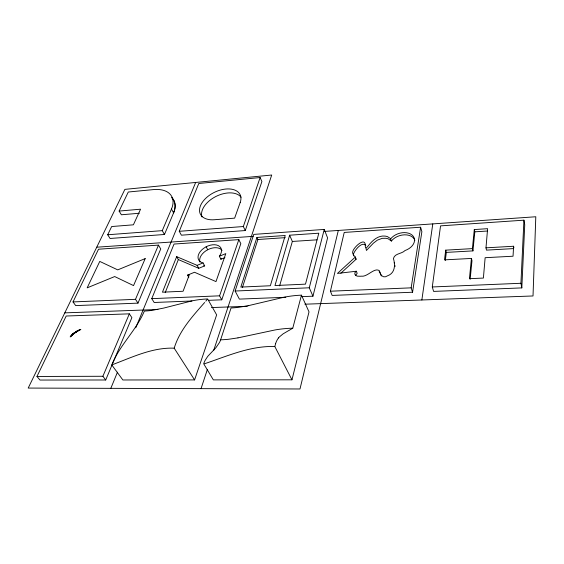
<?xml version="1.0" encoding="UTF-8"?>
<svg xmlns="http://www.w3.org/2000/svg" width="564" height="564" viewBox="0 0 564 564"><rect width="100%" height="100%" fill="white"/><g stroke="black" fill="none" stroke-linecap="round" stroke-linejoin="round"><path stroke-width="0.85" d="M521.813 287.901L520.932 283.276L523.935 220.172L440.547 225.868L432.292 286.963L433.596 291.405L521.813 287.901L524.739 224.839L523.935 220.172M472.406 248.618L474.296 229.555L487.613 228.681L485.978 247.836L513.607 246.249L513.036 256.218L485.139 257.706L483.397 278.066L469.424 278.686L471.433 258.439L444.502 259.87L445.729 250.148L472.406 248.618L472.942 250.895L446.328 252.397L445.729 250.148M470.15 279.272L471.976 260.709L471.433 258.439M472.942 250.895L474.817 231.832L474.296 229.555M445.313 260.498L446.328 252.397M421.858 299.977L432.785 223.901M412.559 292.237L421.879 231.649L420.61 227.229L344.223 232.438L330.412 291.207L332.168 295.43L412.559 292.237L411.156 287.844L420.61 227.229M338.315 230.45L299.992 388.977L28.2 388.067L124.884 189.37L271.707 175.023L213.714 350.307M220.587 339.888A22.088 9.863 88.9 0 1 219.474 342.531L215.878 347.755L208.038 356.032A53.658 23.335 -88.6 0 0 207.58 356.603L205.148 360.333A23.068 10.258 -89.3 0 0 203.682 363.759L213.347 379.889L291.962 379.819L309.016 311.885L301.458 295.162L300.626 295.198A84.099 48.363 13.4 0 0 292.603 295.867L291.983 295.938A104.298 59.058 13 0 0 284.327 297.165L248.125 305.723M301.564 296.643L312.949 296.192L327.585 237.895L324.251 229.435L253.758 234.391L235.117 291.031L239.383 299.11L285.8 297.27M312.949 296.192L309.269 287.788L324.251 229.435M237.98 337.871L275.183 329.926A107.449 57.732 13.2 0 1 283.05 328.819L283.685 328.763A86.666 47.313 13.6 0 1 291.926 328.213L292.779 328.192L301.458 295.162M291.962 379.819L274.809 346.507L275.627 343.702M279.617 285.877L292.349 241.448L289.635 235.202L318.808 233.2L305.484 284.15L274.971 285.539L289.635 235.202M242.407 287.478L257.91 239.503L256.937 237.451L285.215 235.505L270.353 285.751L240.821 287.09L256.937 237.451M201.031 388.645L207.376 369.476M151.589 310.419A85.587 49.942 23.9 0 1 144.504 311.053L144.299 311.194A84.396 47.052 86.2 0 1 141.36 317.384C133.837 331.547 122.599 343.335 115.204 357.562A83.592 42.497 -87 0 0 112.06 364.21L111.757 364.915L122.86 379.974L194.587 379.91L216.654 314.881L207.644 298.948L206.882 298.983A80.032 44.429 17.1 0 0 199.607 299.604L199.05 299.674A99.208 54.377 16.6 0 0 192.169 300.831L163.701 308.078L151.589 310.419M208.602 300.33L221.772 299.808L240.828 243.648L238.84 239.629L174.05 244.05L151.765 298.652L154.191 302.487L191.929 300.993M245.269 230.556L261.893 181.559L260.124 177.54L198.775 183.497L179.26 231.303L181.404 235.181L245.269 230.556L243.331 226.538L260.124 177.54M221.772 299.808L219.579 295.825L238.84 239.629M194.587 379.91L174.191 348.178C179.62 330.25 192.564 316.263 204.64 302.508M165.196 292.66L178.344 259.574L176.673 256.655L162.446 292.18L183.074 291.257L189.25 275.028L187.53 275.119L188.792 277.319M355.44 275.599L357.167 273.364L356.363 271.221L337.434 273.441L355.341 257.057L353.452 255.02L352.662 253.067A7.388 5.076 -19.7 0 1 352.676 251.974C353.071 247.631 366.057 235.533 365.296 246.355C365.056 251.086 369.187 244.254 370.365 243.31C374.002 239.192 379.149 235.35 384.937 236.09A12.034 8.248 -18.3 0 1 387.531 236.668L390.394 238.473L391.402 241.054A13.162 9.059 -16.9 0 1 404.451 234.828A13.162 9.059 -16.9 0 1 414.864 240.313M110.805 388.342L117.46 372.198M135.755 327.797L195.659 182.454M105.708 379.988L131.891 317.638L129.346 313.845L66.2 316.016L36.963 376.463L40.002 380.051L105.708 379.988L102.888 376.273L36.963 376.463M137.983 303.136L160.733 248.957L158.477 245.114L98.524 249.21L73.017 301.93L75.689 305.603L137.983 303.136L135.501 299.329L158.477 245.114M139.336 213.255L121.38 214.778L119.124 211.063L140.563 209.195L133.386 224.817L111.672 226.538L107.71 234.758L110.072 238.473L164.462 234.49L173.585 212.889C175.728 208.109 175.933 201.877 172.062 197.901M102.888 376.273L129.346 313.845M164.462 234.49L162.27 230.648L171.477 209.047A32.169 18.527 -29.1 0 0 153.337 189.603L128.289 192.014L119.124 211.063M207.101 299.597L205.782 301.169M73.849 333.317L70.782 336.172L77.48 331.005L73.144 333.923L70.19 336.919L73.849 333.317L78.403 330.222L72.678 334.078L80.01 329.651L75.329 332.217L71.402 335.446L75.167 332.358L80.835 329.404L76.732 331.378M356.363 271.221C352.768 273.336 355.722 276.896 359.205 276.219A12.26 8.587 -19.7 0 0 361.383 276.177C367.474 277.199 374.672 266.878 379.523 270.826C380.037 274.795 383.217 278.891 387.461 275.838C395.061 273.216 395.477 265.073 393.425 258.559C394.708 253.215 401.787 254.011 405.03 250.536A13.191 9.059 -16.9 0 0 411.967 234.962A13.191 9.059 -16.9 0 0 390.69 238.875M340.832 273.23L356.138 259.2L355.341 257.057M73.715 333.514L74.42 332.908L72.474 334.572M292.744 328.213L289.706 329.996M289.254 330.243L283.107 333.846L279.399 336.912A41.172 15.143 89.7 0 0 278.538 337.906M176.673 256.655L197.111 265.348L203.061 262.916A12.605 8.03 -27.9 0 1 200.149 251.72A12.605 8.03 -27.9 0 1 216.569 245.002A12.605 8.03 -27.9 0 1 219.34 256.26L220.905 259.243L224.937 257.6M219.34 256.26L225.804 253.61L215.977 281.591L194.509 272.264L187.53 275.119M178.344 259.574L198.747 268.302L204.683 265.877L203.061 262.916M112.539 364.626C132.427 357.195 152.407 347.325 174.191 348.178M204.464 363.78C227.299 356.117 250.197 345.732 274.809 346.507M248.111 305.73L238.833 307.295A88.985 55.639 20.6 0 1 231.043 307.972L220.616 339.817A91.946 54.722 20.3 0 0 228.596 339.267L237.966 337.871M107.71 234.758L162.27 230.648M179.26 231.303L243.331 226.538M96.74 247.201L253.13 236.358M324.265 231.423L535.8 216.759L533.022 295.966L304.905 304.2M257.91 239.503L285.278 237.648M292.349 241.448L316.961 239.834M474.817 231.832L487.275 231.028M513.184 248.618L486.485 250.127L485.978 247.836M235.117 291.031L309.269 287.788M73.017 301.93L135.501 299.329M151.765 298.652L219.579 295.825M330.412 291.207L411.156 287.844M432.292 286.963L520.932 283.276M64.79 312.865L157.969 309.502M211.408 307.57L247.265 306.28M379.093 271.785L379.593 272.038M356.138 259.2L355.524 258.636M391.402 241.054L388.243 238.847A12.006 8.248 -18.2 0 0 385.656 238.269L382.202 238.339L377.408 240.116L373.368 243.19L366.431 250.458L366.064 248.505M379.854 272.292L381.306 275.937M197.111 265.348L198.747 268.302M171.477 209.047L173.585 212.889A32.035 18.577 -29.1 0 0 171.717 197.555M206.149 246.778L207.728 249.739A12.563 8.044 -27.9 0 1 222.068 250.409M365.817 245.46C362.194 240.849 354.488 250.423 353.473 254.117A7.374 5.076 -19.6 0 0 353.459 255.21L353.614 255.894M394.878 265.39L395.11 266.405M394.229 262.507L394.405 263.437M513.607 246.249L513.896 247.793M275.592 343.624A24.421 9.073 89.4 0 1 278.538 337.921M221.582 258.27A12.563 8.044 -27.9 0 1 220.905 259.243M204.683 265.877A12.563 8.044 -27.9 0 1 203.696 265.588M199.917 262.006A12.563 8.044 -27.9 0 1 207.679 249.767M201.954 216.921A22.031 13.395 -26.1 0 1 215.949 196.455A22.031 13.395 -26.1 0 1 241.103 197.231M240.222 202.398L234.638 218.141L214.264 219.741A22.123 13.367 -26.1 0 1 200.333 206.064A22.123 13.367 -26.1 0 1 225.847 189.025A22.123 13.367 -26.1 0 1 240.222 202.398M145.188 258.601L133.541 285.596L114.703 276.55L87.166 287.851L99.765 261.414L117.735 269.874L145.188 258.601"/></g></svg>
